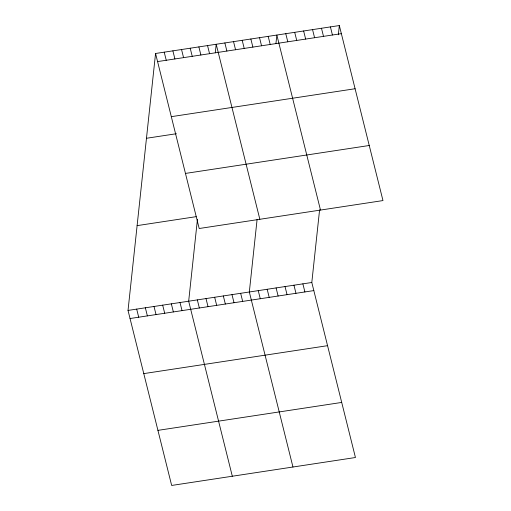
<?xml version="1.0" encoding="UTF-8"?>
<svg xmlns="http://www.w3.org/2000/svg" width="511" height="511" viewBox="0 0 511 511"><rect width="100%" height="100%" fill="white"/><g stroke="black" fill="none" stroke-linecap="round" stroke-linejoin="round"><path stroke-width="0.77" d="M319.592 209.81L311.806 282.494L355.445 457.517L171.664 485.45L128.025 310.426L155.555 53.483L339.336 25.55L382.975 200.574L199.194 228.506L155.555 53.483M197.45 219.264L188.674 301.203L232.313 476.233M215.284 52.818L216.204 44.265L259.844 219.289M257.11 219.308L249.323 291.985L292.963 467.016M275.934 43.595L276.853 35.048L320.493 210.072M338.346 34.812L339.336 25.55M157.573 61.588L341.361 33.656M171.306 116.668L355.094 88.735M146.472 138.27L176.397 133.722M185.461 173.427L369.242 145.494M137.108 225.632L196.179 216.658M128.025 310.426L311.806 282.494M130.043 318.525L313.824 290.593M143.776 373.611L327.564 345.679M157.931 430.364L341.712 402.432M330.413 26.904L332.431 35.01M321.483 28.265L323.501 36.364M312.56 29.619L314.578 37.725M303.63 30.979L305.648 39.079M294.706 32.334L296.725 40.439M285.777 33.688L287.795 41.793M268.186 36.364L270.204 44.463M259.524 37.68L261.543 45.786M250.856 38.996L252.881 47.101M242.195 40.312L244.213 48.417M302.882 283.848L304.901 291.947M233.533 41.634L235.552 49.733M293.953 285.202L295.971 293.308M224.866 42.95L226.884 51.049M285.029 286.562L287.048 294.662M276.1 287.917L278.118 296.022M207.536 45.581L209.561 53.687M267.176 289.277L269.195 297.376M198.875 46.897L200.893 55.003M258.247 290.631L260.265 298.731M190.207 48.213L192.232 56.319M181.546 49.535L183.564 57.634M240.655 293.308L242.674 301.407M172.884 50.851L174.903 58.95M231.994 294.623L234.012 302.723M164.216 52.167L166.241 60.266M223.326 295.939L225.351 304.039M214.665 297.255L216.683 305.361M206.003 298.571L208.022 306.677M197.335 299.887L199.354 307.992M180.006 302.525L182.031 310.624M171.345 303.841L173.363 311.94M162.677 305.156L164.702 313.256M154.015 306.472L156.034 314.578M145.354 307.788L147.372 315.894M136.686 309.104L138.711 317.21"/></g></svg>
